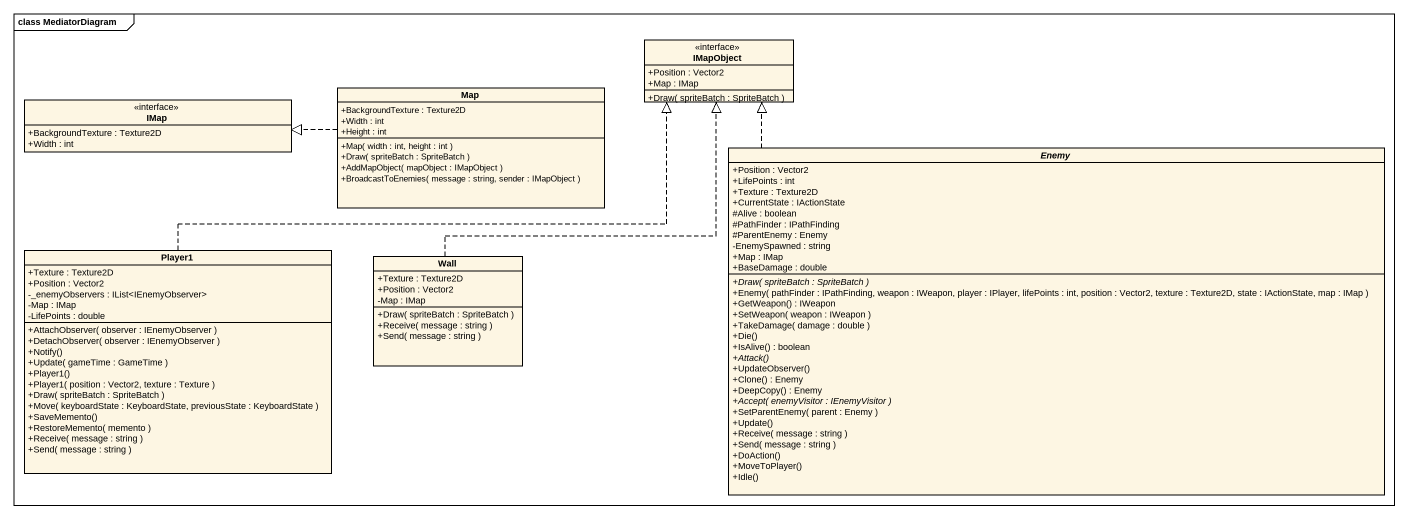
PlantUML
@startuml
mainframe class MediatorDiagram
hide circle
hide empty members
skinparam classAttributeIconSize 0
interface IMapObject {
  +Position : Vector2
  +Map : IMap
  +Draw( spriteBatch : SpriteBatch )
}
class "Map" as Map_ {
  +BackgroundTexture : Texture2D
  +Width : int
  +Height : int
  +Map( width : int, height : int )
  +Draw( spriteBatch : SpriteBatch )
  +AddMapObject( mapObject : IMapObject )
  +BroadcastToEnemies( message : string, sender : IMapObject )
}
interface IMap {
  +BackgroundTexture : Texture2D
  +Width : int
}
abstract class Enemy {
  +Position : Vector2
  +LifePoints : int
  +Texture : Texture2D
  +CurrentState : IActionState
  #Alive : boolean
  #PathFinder : IPathFinding
  #ParentEnemy : Enemy
  -EnemySpawned : string
  +Map : IMap
  +BaseDamage : double
  {abstract} +Draw( spriteBatch : SpriteBatch )
  +Enemy( pathFinder : IPathFinding, weapon : IWeapon, player : IPlayer, lifePoints : int, position : Vector2, texture : Texture2D, state : IActionState, map : IMap )
  +GetWeapon() : IWeapon
  +SetWeapon( weapon : IWeapon )
  +TakeDamage( damage : double )
  +Die()
  +IsAlive() : boolean
  {abstract} +Attack()
  +UpdateObserver()
  +Clone() : Enemy
  +DeepCopy() : Enemy
  {abstract} +Accept( enemyVisitor : IEnemyVisitor )
  +SetParentEnemy( parent : Enemy )
  +Update()
  +Receive( message : string )
  +Send( message : string )
  +DoAction()
  +MoveToPlayer()
  +Idle()
}
class Player1 {
  +Texture : Texture2D
  +Position : Vector2
  -_enemyObservers : IList<IEnemyObserver>
  -Map : IMap
  -LifePoints : double
  +AttachObserver( observer : IEnemyObserver )
  +DetachObserver( observer : IEnemyObserver )
  +Notify()
  +Update( gameTime : GameTime )
  +Player1()
  +Player1( position : Vector2, texture : Texture )
  +Draw( spriteBatch : SpriteBatch )
  +Move( keyboardState : KeyboardState, previousState : KeyboardState )
  +SaveMemento()
  +RestoreMemento( memento )
  +Receive( message : string )
  +Send( message : string )
}
class Wall {
  +Texture : Texture2D
  +Position : Vector2
  -Map : IMap
  +Draw( spriteBatch : SpriteBatch )
  +Receive( message : string )
  +Send( message : string )
}
Map_ .left.|> IMap
Enemy .up.|> IMapObject
Player1 .right.|> IMapObject
Wall .up.|> IMapObject
@enduml
